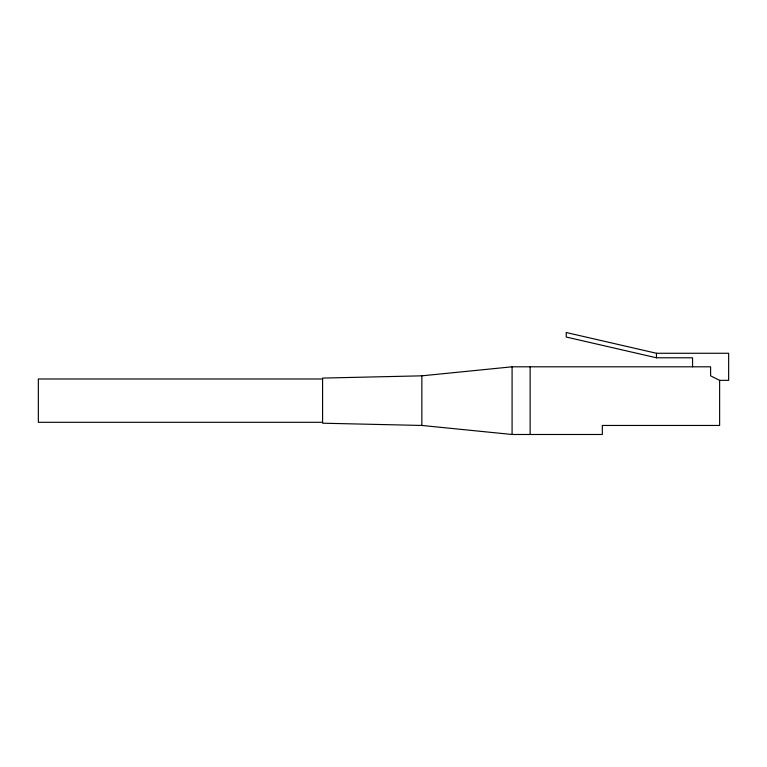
<?xml version="1.0" encoding="UTF-8"?>
<svg xmlns="http://www.w3.org/2000/svg" width="767" height="767" viewBox="0 0 767 767"><rect width="100%" height="100%" fill="white"/><g stroke="black" fill="none" stroke-linecap="round" stroke-linejoin="round"><path stroke-width="1.15" d="M719.628 380.346L719.628 425.455L602.325 425.455L602.325 434.486L512.088 434.486L421.85 425.455L322.591 423.202L322.591 378.083L421.85 375.83L512.088 366.808L710.606 366.808L710.606 375.83L719.628 380.346L728.65 380.346L728.65 353.271L656.466 353.271L566.228 332.514L566.228 337.029L656.466 357.786L692.553 357.786L692.553 366.808M322.591 378.984L38.35 378.984L38.35 422.301L322.591 422.301M656.466 353.271L656.466 357.786M530.131 366.808L530.131 434.486M512.088 366.808L512.088 434.486M421.85 375.83L421.85 425.455"/></g></svg>
